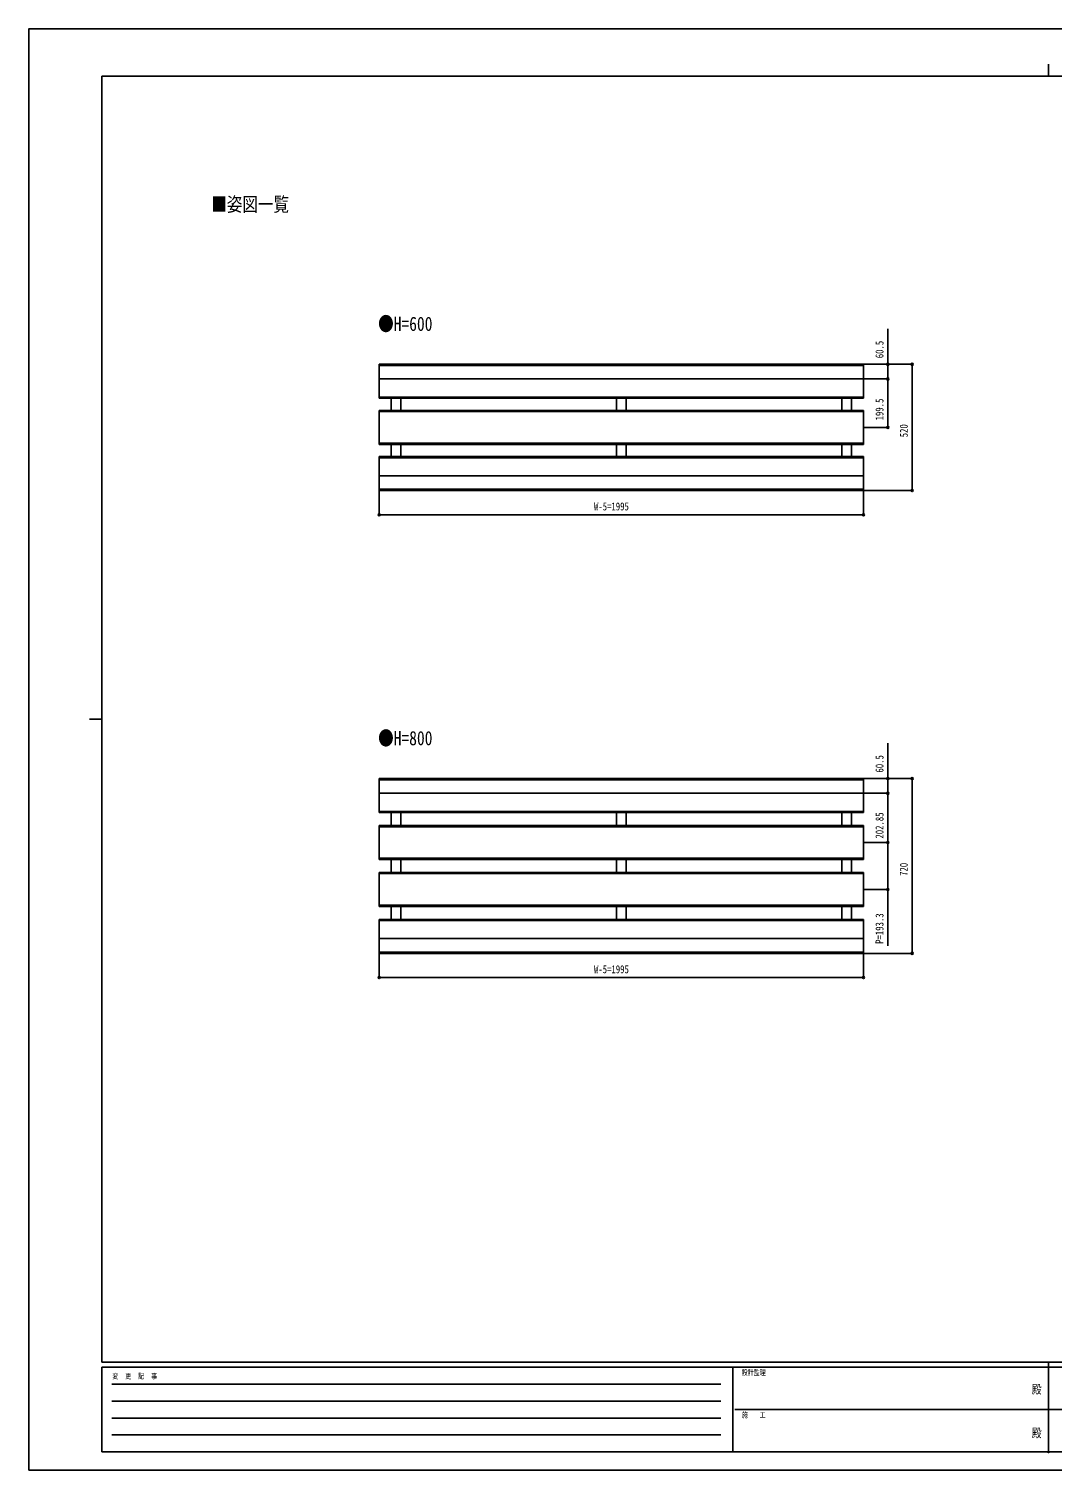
# Model space of a CAD drawing. Units: millimetres, scale not verified. Extents: x -4205 to 4205, y -2970 to 2970.
# Drawn here: x -4205 to 10, y -2970 to 2970 of the extents above; entities that cross this region are included whole.
import ezdxf
from ezdxf.enums import TextEntityAlignment as Align

# ---------------------------------------------------------------- set-up
doc = ezdxf.new("R2010")
doc.units = ezdxf.units.MM
doc.header["$LTSCALE"] = 10
doc.header["$PDMODE"] = 32
doc.header["$PDSIZE"] = 5
for name, color, linetype in [('0-1_USER1', 3, 'Continuous'), ('0-2_YKK_A1', 4, 'Continuous'), ('0-3_YKK_D', 6, 'Continuous'), ('0-4_YKK_ZWAK', 7, 'Continuous')]:
    doc.layers.add(name, color=color, linetype=linetype)
doc.styles.add('ＭＳ ゴシック', font='')
doc.styles.get('ＭＳ ゴシック').set_extended_font_data('MS Gothic')

msp = doc.modelspace()

# ---------------------------------------------------------------- linework, layer by layer
at = {"layer": '0-2_YKK_A1'}
for p, q in [((-766.85, 1587.44), (-2761.85, 1587.44)), ((-2761.85, 1447.44), (-2761.85, 1587.44)), ((-766.85, 1584.44), (-2761.85, 1584.44)), ((-766.85, 1582.44), (-2761.85, 1582.44)), ((-766.85, 1447.44), (-766.85, 1587.44)), ((-766.85, 1526.94), (-2761.85, 1526.94)), ((-766.85, 1452.44), (-2761.85, 1452.44)), ((-766.85, 1450.44), (-2761.85, 1450.44)), ((-766.85, 1447.44), (-2761.85, 1447.44)), ((-2712.35, 1447.44), (-2712.35, 1397.44)), ((-2672.35, 1447.44), (-2672.35, 1397.44)), ((-1784.35, 1447.44), (-1784.35, 1397.44)), ((-1744.35, 1447.44), (-1744.35, 1397.44)), ((-856.35, 1447.44), (-856.35, 1397.44)), ((-816.35, 1447.44), (-816.35, 1397.44)), ((-766.85, 1397.44), (-2761.85, 1397.44)), ((-2761.85, 1257.44), (-2761.85, 1397.44)), ((-766.85, 1394.44), (-2761.85, 1394.44)), ((-766.85, 1392.44), (-2761.85, 1392.44)), ((-766.85, 1257.44), (-766.85, 1397.44)), ((-766.85, 1262.44), (-2761.85, 1262.44)), ((-766.85, 1260.44), (-2761.85, 1260.44)), ((-766.85, 1257.44), (-2761.85, 1257.44)), ((-2712.35, 1257.44), (-2712.35, 1207.44)), ((-2672.35, 1257.44), (-2672.35, 1207.44)), ((-1784.35, 1257.44), (-1784.35, 1207.44)), ((-1744.35, 1257.44), (-1744.35, 1207.44)), ((-856.35, 1257.44), (-856.35, 1207.44)), ((-816.35, 1257.44), (-816.35, 1207.44)), ((-766.85, 1207.44), (-2761.85, 1207.44)), ((-2761.85, 1067.44), (-2761.85, 1207.44)), ((-766.85, 1204.44), (-2761.85, 1204.44)), ((-766.85, 1202.44), (-2761.85, 1202.44)), ((-766.85, 1067.44), (-766.85, 1207.44)), ((-766.85, 1127.94), (-2761.85, 1127.94)), ((-766.85, 1072.44), (-2761.85, 1072.44)), ((-766.85, 1070.44), (-2761.85, 1070.44)), ((-766.85, 1067.44), (-2761.85, 1067.44)), ((-766.85, -120.05), (-2761.85, -120.05)), ((-2761.85, -260.05), (-2761.85, -120.05)), ((-766.85, -123.05), (-2761.85, -123.05)), ((-766.85, -125.05), (-2761.85, -125.05)), ((-766.85, -260.05), (-766.85, -120.05)), ((-766.85, -180.55), (-2761.85, -180.55)), ((-766.85, -255.05), (-2761.85, -255.05)), ((-766.85, -257.05), (-2761.85, -257.05)), ((-766.85, -260.05), (-2761.85, -260.05)), ((-2712.35, -260.05), (-2712.35, -313.4)), ((-2672.35, -260.05), (-2672.35, -313.4)), ((-1784.35, -260.05), (-1784.35, -313.4)), ((-1744.35, -260.05), (-1744.35, -313.4)), ((-856.35, -260.05), (-856.35, -313.4)), ((-816.35, -260.05), (-816.35, -313.4)), ((-766.85, -313.4), (-2761.85, -313.4)), ((-2761.85, -453.4), (-2761.85, -313.4)), ((-766.85, -316.4), (-2761.85, -316.4)), ((-766.85, -318.4), (-2761.85, -318.4)), ((-766.85, -453.4), (-766.85, -313.4)), ((-766.85, -448.4), (-2761.85, -448.4)), ((-766.85, -450.4), (-2761.85, -450.4)), ((-766.85, -453.4), (-2761.85, -453.4)), ((-2712.35, -453.4), (-2712.35, -506.7)), ((-2672.35, -453.4), (-2672.35, -506.7)), ((-1784.35, -453.4), (-1784.35, -506.7)), ((-1744.35, -453.4), (-1744.35, -506.7)), ((-856.35, -453.4), (-856.35, -506.7)), ((-816.35, -453.4), (-816.35, -506.7)), ((-766.85, -506.7), (-2761.85, -506.7)), ((-2761.85, -646.7), (-2761.85, -506.7)), ((-766.85, -509.7), (-2761.85, -509.7)), ((-766.85, -511.7), (-2761.85, -511.7)), ((-766.85, -646.7), (-766.85, -506.7)), ((-766.85, -641.7), (-2761.85, -641.7)), ((-766.85, -643.7), (-2761.85, -643.7)), ((-766.85, -646.7), (-2761.85, -646.7)), ((-2712.35, -646.7), (-2712.35, -700.05)), ((-2672.35, -646.7), (-2672.35, -700.05)), ((-1784.35, -646.7), (-1784.35, -700.05)), ((-1744.35, -646.7), (-1744.35, -700.05)), ((-856.35, -646.7), (-856.35, -700.05)), ((-816.35, -646.7), (-816.35, -700.05)), ((-766.85, -700.05), (-2761.85, -700.05)), ((-2761.85, -840.05), (-2761.85, -700.05)), ((-766.85, -703.05), (-2761.85, -703.05)), ((-766.85, -705.05), (-2761.85, -705.05)), ((-766.85, -840.05), (-766.85, -700.05)), ((-766.85, -779.55), (-2761.85, -779.55)), ((-766.85, -835.05), (-2761.85, -835.05)), ((-766.85, -837.05), (-2761.85, -837.05)), ((-766.85, -840.05), (-2761.85, -840.05))]:
    msp.add_line(p, q, dxfattribs=at)
at = {"layer": '0-3_YKK_D'}
for p, q in [((-765.85, 1587.44), (-565.85, 1587.44)), ((-765.85, 1587.44), (-665.85, 1587.44)), ((-566.85, 1587.44), (-566.85, 1067.44)), ((-765.85, 1526.94), (-665.85, 1526.94)), ((-765.85, 1526.94), (-665.85, 1526.94)), ((-666.85, 1327.44), (-666.85, 1526.94)), ((-765.85, 1327.44), (-665.85, 1327.44)), ((-2761.85, 1066.44), (-2761.85, 966.44)), ((-766.85, 1066.44), (-766.85, 966.44)), ((-765.85, 1067.44), (-565.85, 1067.44)), ((-2761.85, 967.44), (-766.85, 967.44)), ((-765.85, -120.05), (-565.85, -120.05)), ((-765.85, -120.05), (-665.85, -120.05)), ((-566.85, -120.05), (-566.85, -840.05)), ((-765.85, -180.55), (-665.85, -180.55)), ((-765.85, -180.55), (-665.85, -180.55)), ((-666.85, -383.4), (-666.85, -180.55)), ((-765.85, -383.4), (-665.85, -383.4)), ((-765.85, -383.4), (-665.85, -383.4)), ((-765.85, -576.7), (-665.85, -576.7)), ((-2761.85, -841.05), (-2761.85, -941.05)), ((-766.85, -841.05), (-766.85, -941.05)), ((-765.85, -840.05), (-565.85, -840.05)), ((-2761.85, -940.05), (-766.85, -940.05))]:
    msp.add_line(p, q, dxfattribs=at)
for points in [[(-666.85, 1526.94), (-666.85, 1587.44), (-666.85, 1733.24)], [(-666.85, -180.55), (-666.85, -120.05), (-666.85, 25.75)], [(-666.85, -383.4), (-666.85, -576.7), (-666.85, -808.9)]]:
    msp.add_lwpolyline(points, dxfattribs=at)
for centre in [(-666.85, 1587.44), (-566.85, 1587.44), (-666.85, 1526.94), (-666.85, 1526.94), (-666.85, 1327.44), (-566.85, 1067.44), (-2761.85, 967.44), (-766.85, 967.44), (-666.85, -120.05), (-566.85, -120.05), (-666.85, -180.55), (-666.85, -180.55), (-666.85, -383.4), (-666.85, -383.4), (-666.85, -576.7), (-566.85, -840.05), (-2761.85, -940.05), (-766.85, -940.05)]:
    msp.add_circle(centre, 4.25, dxfattribs=at)
at = {"layer": '0-4_YKK_ZWAK'}
for p, q in [((-4.98, 2825), (-4.98, 2775)), ((3895.02, 2775), (-3904.98, 2775)), ((-3904.98, -2525), (-3904.98, 2775)), ((-3954.98, 125), (-3904.98, 125)), ((3895.02, -2525), (-3904.98, -2525)), ((-1304.98, -2545), (-3904.98, -2545)), ((-3904.98, -2895), (-3904.98, -2545)), ((-1304.98, -2545), (-1304.98, -2895)), ((-4.98, -2545), (-1304.98, -2545)), ((-4.98, -2525), (-4.98, -2895)), ((1295.02, -2545), (-4.98, -2545)), ((-3862.48, -2615), (-1354.98, -2615)), ((-3862.48, -2685), (-1354.98, -2685)), ((-1297.48, -2720), (-4.98, -2720)), ((-4.98, -2720), (1295.02, -2720)), ((-3862.48, -2755), (-1354.98, -2755)), ((-3862.48, -2825), (-1354.98, -2825)), ((-3904.98, -2895), (-1304.98, -2895)), ((-1304.98, -2895), (-4.98, -2895)), ((-4.98, -2895), (1295.02, -2895))]:
    msp.add_line(p, q, dxfattribs=at)
msp.add_lwpolyline([(-4205, -2970), (4205, -2970), (4205, 2970), (-4205, 2970)], close=True, dxfattribs=at)
msp.add_point((-4.98, -2895), dxfattribs=at)

# ---------------------------------------------------------------- texts
at = {"layer": '0-1_USER1', "style": 'ＭＳ ゴシック', "width": 0.8}
for s, p in [('■姿図一覧', (-3453.53, 2200)), ('●H=600', (-2766.12, 1707.44)), ('●H=800', (-2766.12, -0.05))]:
    msp.add_text(s, height=58.65, dxfattribs=at).set_placement(p, align=Align.BOTTOM_LEFT)
at = {"layer": '0-3_YKK_D', "style": 'ＭＳ ゴシック', "width": 0.8}
for s, p in [('60.5', (-674.85, 1612.44)), ('199.5', (-674.85, 1356.39)), ('520', (-574.85, 1286.64)), ('60.5', (-674.85, -95.05)), ('202.85', (-674.85, -367.18)), ('720', (-574.85, -520.85)), ('P=193.3', (-674.85, -800.9))]:
    msp.add_text(s, height=32.99, rotation=90, dxfattribs=at).set_placement(p, align=Align.BOTTOM_LEFT)
for p in [(-1877.15, 975.44), (-1877.15, -932.05)]:
    msp.add_text('W-5=1995', height=32.99, dxfattribs=at).set_placement(p, align=Align.BOTTOM_LEFT)
at = {"layer": '0-4_YKK_ZWAK', "style": 'ＭＳ ゴシック', "width": 0.8}
for s, height, p in [('設計監理', 21.99, (-1268.31, -2585)), ('変  更  記  事', 21.99, (-3861.31, -2600)), ('殿', 36.66, (-73.67, -2665.83)), ('施\u3000\u3000工', 21.99, (-1268.31, -2760)), ('殿', 36.66, (-73.67, -2845.83))]:
    msp.add_text(s, height=height, dxfattribs=at).set_placement(p, align=Align.BOTTOM_LEFT)

doc.saveas('drawing.dxf')
